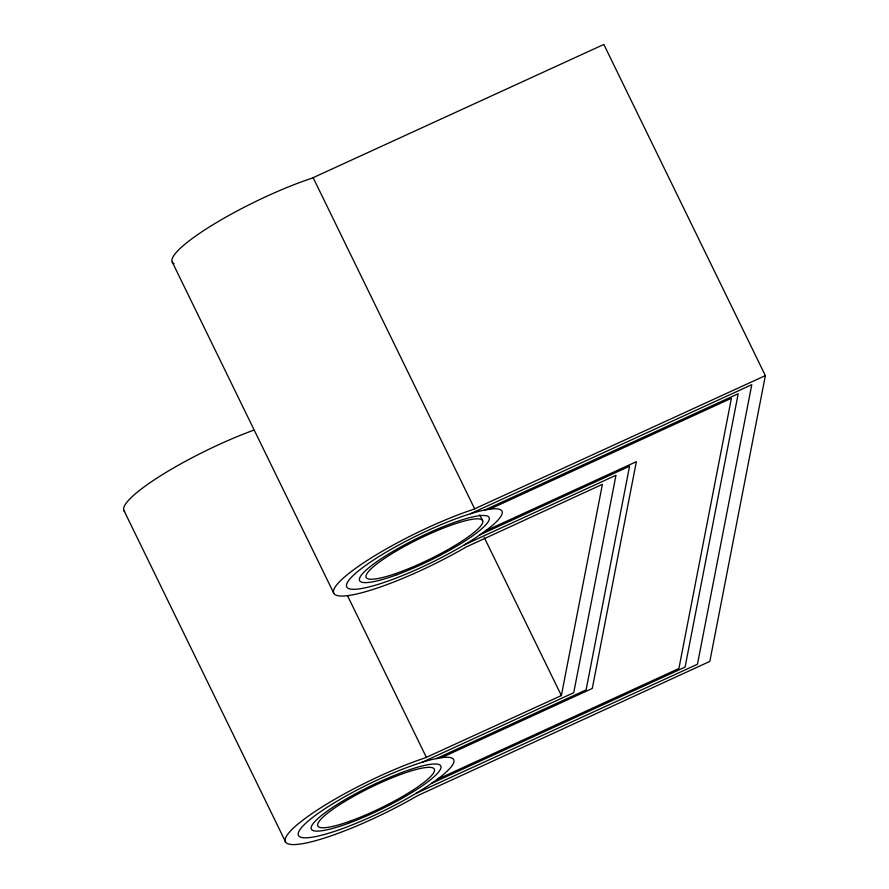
<?xml version="1.0" encoding="UTF-8"?>
<svg xmlns="http://www.w3.org/2000/svg" width="889" height="889" viewBox="0 0 889 889"><rect width="100%" height="100%" fill="white"/><g stroke="black" fill="none" stroke-linecap="round" stroke-linejoin="round"><path stroke-width="1.33" d="M765.362 375.614L709.822 661.405L417.841 795.544A100.801 17.847 -26 0 1 326.996 837.227L322.096 838.794A100.801 17.847 -26 0 1 329.13 802.623L334.32 799.555A100.801 17.847 -26 0 1 425.153 757.884L561.359 695.565L602.409 484.327L466.125 547.035A100.801 17.847 -26 0 1 333.531 590.718A100.801 17.847 -26 0 1 473.448 509.364L765.362 375.614L603.842 44.45L311.928 178.211A100.801 17.847 -26 0 0 210.904 225.995A100.801 17.847 -26 0 0 174.022 263.766M470.403 513.764L751.783 384.67L697.454 664.25L416.074 793.344M484.783 509.997L738.203 393.727L685.075 667.094L431.665 783.365M489.672 509.175L731.414 398.261L678.896 668.517L437.144 779.431M485.438 530.922L636.357 461.68L592.285 688.453L441.377 757.695M479.96 534.856L629.568 466.214L586.107 689.875L436.488 758.517M464.369 544.835L615.988 475.271L573.727 692.72L422.119 762.284M479.793 514.864L482.616 520.654A64.797 11.479 -26 0 1 399.517 572.205A64.797 11.479 -26 0 1 390.982 554.258A64.797 11.479 -26 0 1 482.616 520.654M313.195 177.8L474.715 508.964M484.238 537.456L561.359 695.565M347.488 595.63L426.42 757.472M172.244 262.033L333.764 593.196M123.949 510.553L285.469 841.716M124.649 511.508A100.801 17.847 -26 0 1 167.61 471.459L172.799 468.392A100.801 17.847 -26 0 1 253.221 430.354M487.094 529.688L476.86 536.956A86.389 15.302 -26 0 1 464.614 544.69L460.158 547.324A86.389 15.302 -26 0 1 346.521 584.762A86.389 15.302 -26 0 1 466.436 515.042L470.637 513.698A86.389 15.302 -26 0 1 481.982 510.597L491.117 508.986A86.389 15.302 -26 0 1 487.094 529.688M438.799 778.208L428.565 785.476A86.389 15.302 -26 0 1 416.319 793.199L411.863 795.833A86.389 15.302 -26 0 1 334.008 831.559L329.808 832.893A86.389 15.302 -26 0 1 335.831 801.9L340.287 799.267A86.389 15.302 -26 0 1 418.141 763.551L422.342 762.206A86.389 15.302 -26 0 1 433.688 759.117L442.822 757.495A86.389 15.302 -26 0 1 438.799 778.208M396.75 574.783A71.998 12.746 -26 0 0 489.083 517.498A71.998 12.746 -26 0 0 387.271 554.836A71.998 12.746 -26 0 0 396.75 574.783M348.466 823.292A71.998 12.746 -26 0 0 440.8 766.018A71.998 12.746 -26 0 0 338.976 803.356A71.998 12.746 -26 0 0 348.466 823.292M351.222 820.725A64.797 11.479 -26 0 0 434.321 769.163A64.797 11.479 -26 0 0 342.687 802.767A64.797 11.479 -26 0 0 351.222 820.725"/></g></svg>
